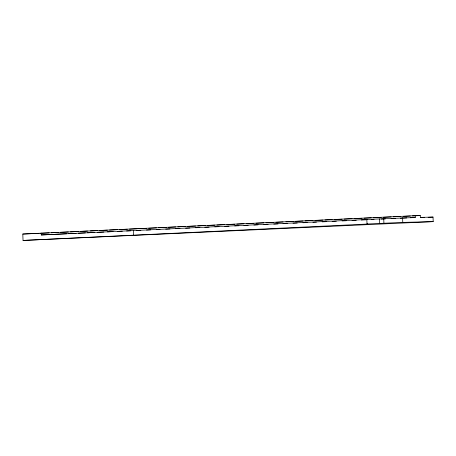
<?xml version="1.0" encoding="UTF-8"?>
<svg xmlns="http://www.w3.org/2000/svg" width="456" height="456" viewBox="0 0 456 456"><rect width="100%" height="100%" fill="white"/><g stroke="black" fill="none" stroke-linecap="round" stroke-linejoin="round"><path stroke-width="0.68" d="M22.8 234.048L415.205 215.688L420.278 215.563L420.346 217.387L433.023 217.073L433.2 221.633L23.045 240.437L22.8 234.048L39.165 233.324M41.205 233.136L41.279 234.96L367.587 219.467L366.846 219.444L367.023 224.01L367.764 224.027L23.045 240.437M49.123 232.873L40.59 233.261M51.254 232.777L58.368 232.446M60.5 232.343L68.32 231.979M70.452 231.882L78.278 231.517M80.41 231.414L87.518 231.084M90.362 230.953L97.476 230.622M99.607 230.519L107.428 230.155M109.56 230.058L117.38 229.693M119.512 229.59L127.338 229.225M129.47 229.129L137.29 228.764M138.709 228.695L146.536 228.331M148.667 228.234L156.488 227.869M158.62 227.766L166.44 227.401M168.577 227.305L175.685 226.974M177.817 226.871L185.638 226.507M187.775 226.41L195.595 226.045M197.727 225.942L205.548 225.577M207.679 225.481L214.793 225.15M216.925 225.047L224.745 224.683M226.877 224.586L234.697 224.221M236.835 224.118L243.943 223.788M246.787 223.657L253.895 223.326M256.033 223.223L263.853 222.859M265.985 222.762L273.805 222.397M275.937 222.294L283.051 221.964M285.895 221.833L293.715 221.468M295.135 221.399L302.955 221.035M305.092 220.938L312.913 220.573M315.045 220.47L322.865 220.105M324.997 220.009L332.11 219.678M334.242 219.575L342.063 219.211M344.195 219.114L352.021 218.749M354.152 218.646L361.973 218.281M364.105 218.185L371.212 217.854M373.35 217.751L381.17 217.387M383.302 217.29L391.123 216.925M393.254 216.822L400.368 216.492M403.212 216.361L410.32 216.03M412.452 215.927L420.278 215.563M366.846 219.444L415.273 217.518L415.205 215.688M41.279 234.96L66.872 233.768M68.297 233.7L76.118 233.335M78.25 233.233L85.363 232.902M87.495 232.805L94.603 232.475M97.447 232.338L103.848 232.041M107.405 231.876L113.094 231.608M117.357 231.409L122.333 231.181M126.603 230.981L130.866 230.782M136.555 230.514L140.819 230.314M146.507 230.052L150.776 229.852M156.465 229.585L160.016 229.419M165.705 229.157L169.974 228.958M175.663 228.69L179.926 228.49M185.615 228.228L189.878 228.028M195.567 227.761L199.836 227.567M204.812 227.333L209.076 227.134M214.765 226.866L219.034 226.666M224.722 226.404L228.986 226.204M234.675 225.937L238.944 225.743M243.92 225.509L248.184 225.31M253.872 225.042L258.142 224.842M263.825 224.58L268.094 224.38M273.782 224.113L278.046 223.919M283.022 223.685L287.291 223.486M292.98 223.218L297.244 223.018M302.932 222.756L307.202 222.556M312.89 222.289L316.441 222.123M322.13 221.861L326.399 221.662M332.088 221.394L336.351 221.194M342.04 220.932L346.303 220.732M351.992 220.465L356.261 220.271M361.237 220.037L366.214 219.803M371.19 219.57L374.034 219.439M381.148 219.108L385.411 218.908M391.1 218.641L395.363 218.447M400.345 218.213L406.741 217.911M410.297 217.746L415.273 217.518M420.46 217.654L424.65 217.461M428.138 217.301L433.023 217.073M367.023 224.01L402.773 222.397L433.2 221.633M414.35 222.517L415.091 222.534M402.597 217.831L402.773 222.397M383.747 218.715L383.923 223.275M379.415 218.857L379.591 223.423M133.317 230.394L133.494 234.954"/></g></svg>
